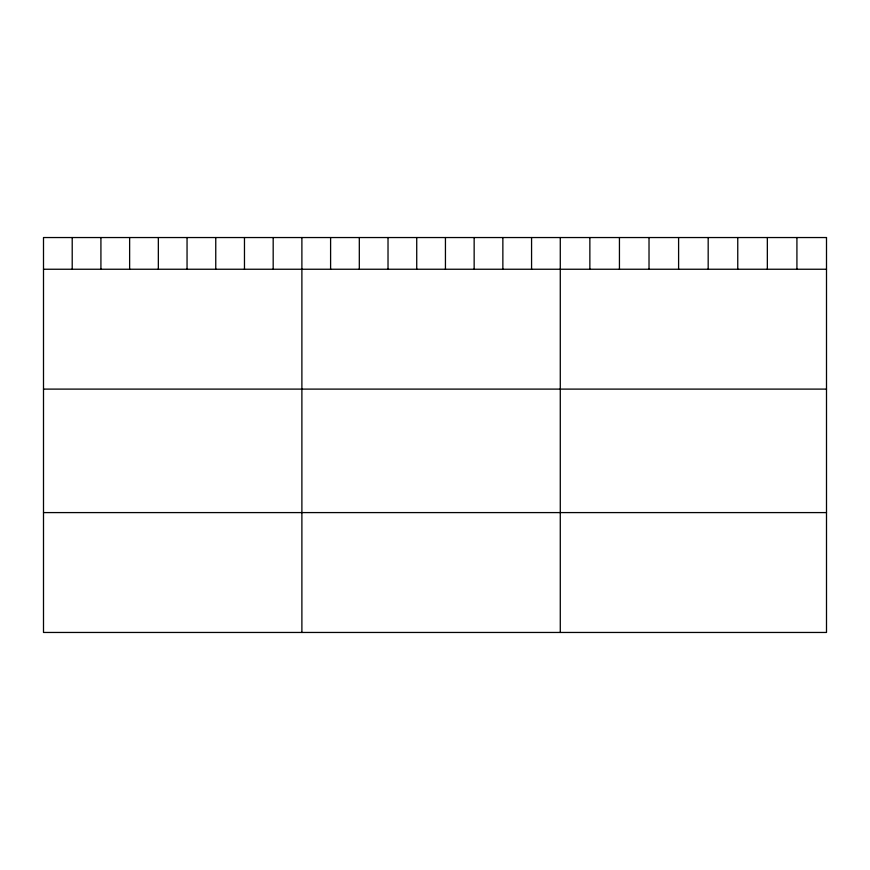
<?xml version="1.0" encoding="UTF-8"?>
<svg xmlns="http://www.w3.org/2000/svg" width="870" height="870" viewBox="0 0 870 870"><rect width="100%" height="100%" fill="white"/><g stroke="black" fill="none" stroke-linecap="round" stroke-linejoin="round"><path stroke-width="1.3" d="M43.5 269.243L826.5 269.243M43.5 389.107L826.5 389.107M43.5 512.593L826.5 512.593M796.92 237.543L796.92 269.243M767.34 237.543L767.34 269.243M737.76 237.543L737.76 269.243M708.18 237.543L708.18 269.243M678.6 237.543L678.6 269.243M649.02 237.543L649.02 269.243M619.44 237.543L619.44 269.243M589.86 237.543L589.86 269.243M560.28 237.543L560.28 632.457M531.57 237.543L531.57 269.243M502.86 237.543L502.86 269.243M474.15 237.543L474.15 269.243M445.44 237.543L445.44 269.243M416.73 237.543L416.73 269.243M388.02 237.543L388.02 269.243M359.31 237.543L359.31 269.243M330.6 237.543L330.6 269.243M301.89 237.543L301.89 632.457M273.18 237.543L273.18 269.243M244.47 237.543L244.47 269.243M215.76 237.543L215.76 269.243M187.05 237.543L187.05 269.243M158.34 237.543L158.34 269.243M129.63 237.543L129.63 269.243M100.92 237.543L100.92 269.243M72.21 237.543L72.21 269.243M826.5 237.543L43.5 237.543L43.5 632.457L826.5 632.457L826.5 237.543"/></g></svg>
